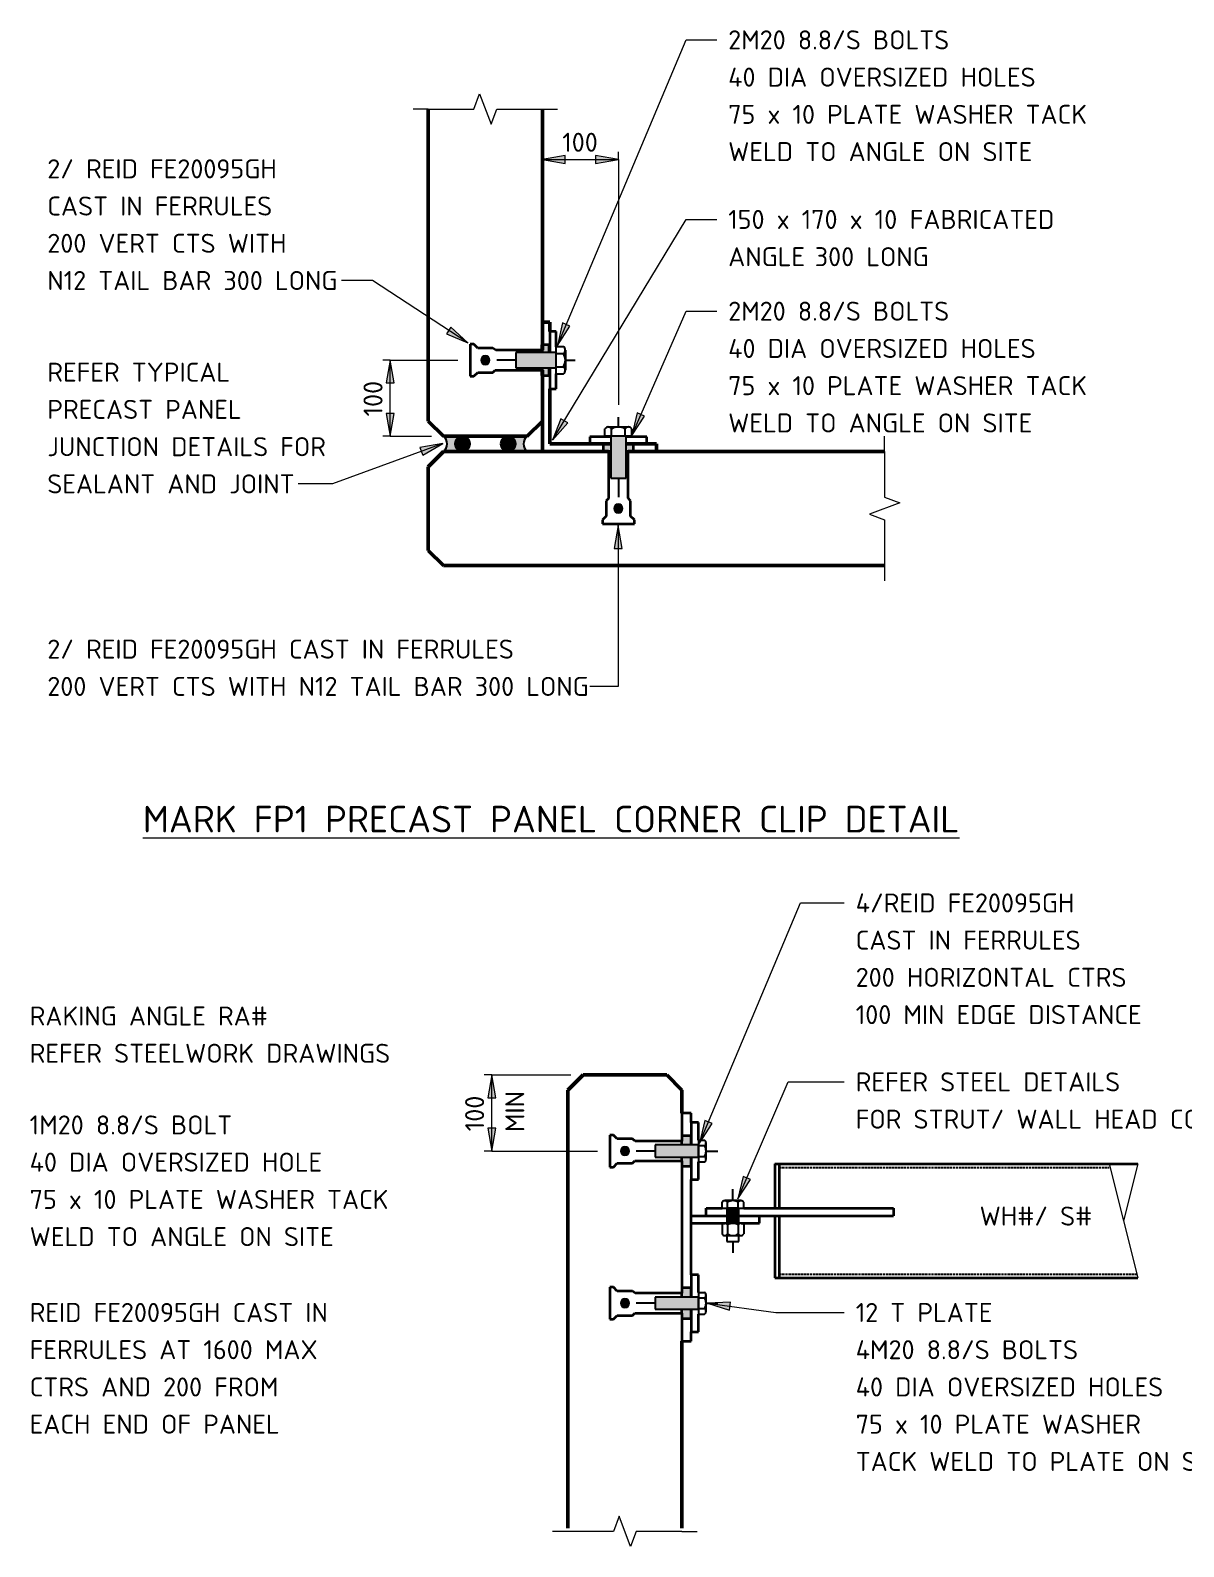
# Model space of a CAD drawing. Header units: millimetres. Extents: x -1292747 to -1174108, y -8316 to 50210.
# Drawn here: x -1176980 to -1175463, y -579 to 1414 of the extents above; entities that cross this region are included whole.
import ezdxf

# ---------------------------------------------------------------- set-up
doc = ezdxf.new("R2010")
doc.units = ezdxf.units.MM
doc.linetypes.add('Hidden', pattern=[4, 3, -1])
for name, color, linetype, lineweight in [('A-000-T_TEXT', 231, 'Continuous', 13), ('A-010-D_DIM', 211, 'Continuous', 13), ('A-010-D_DIM-10', 211, 'Continuous', 13), ('A-010-M_LINE', 90, 'Continuous', 13), ('Z-000-T_TEXT', 131, 'Continuous', 18), ('Z-060-M_DETAIL', 92, 'Continuous', 25)]:
    doc.layers.add(name, color=color, linetype=linetype, lineweight=lineweight)
doc.styles.add('ISOCPEUR_2', font='isocpeur.ttf', dxfattribs={"height": 25})
doc.styles.add('ISOCPEUR_3', font='isocpeur.ttf', dxfattribs={"height": 35})
doc.dimstyles.new('2_5___Arrow_Tick', dxfattribs={"dimscale": 304.8, "dimtxt": 24.899529, "dimasz": 0.098425, "dimexe": 0.032808, "dimexo": 0.052493, "dimgap": 0.008202, "dimtad": 1, "dimdec": 0, "dimzin": 0, "dimdsep": 46, "dimtxsty": 'ISOCPEUR_2', "dimsah": 1, "dimcen": 0.09, "dimadec": 0, "dimazin": 0, "dimtfac": 1, "dimtdec": 4, "dimtix": 1, "dimtmove": 0, "dimatfit": 3, "dimfxl": 1, "dimtvp": 1, "dimtolj": 1, "dimtzin": 0, "dimlwd": 18, "dimlwe": 18, "dimarcsym": 2})

# ---------------------------------------------------------------- blocks, each defined once
blk = doc.blocks.new('NRP_Break Line _v2_ - Section-3989051-S3_392 - TYPICAL PRECAST - PRECAST DETAILS')
at = {"layer": 'Z-060-M_DETAIL', "lineweight": 18}
for p, q in [((0, 0), (60, 0)), ((90, 0), (150, 0))]:
    blk.add_line(p, q, dxfattribs=at)
blk = doc.blocks.new('FE1 - FE20095 SECTION-4121781-S3_392 - TYPICAL PRECAST - PRECAST DETAILS')
at = {"layer": 'Z-060-M_DETAIL', "lineweight": 18}
blk.add_hatch(color=256, dxfattribs=at).paths.add_polyline_path([(-6, 75), (-5.8, 73.4), (-5.2, 72), (-4.2, 70.8), (-3, 69.8), (-1.6, 69.2), (0, 69), (1.6, 69.2), (3, 69.8), (4.2, 70.8), (5.2, 72), (5.8, 73.4), (6, 75), (5.8, 76.6), (5.2, 78), (4.2, 79.2), (3, 80.2), (1.6, 80.8), (0, 81), (-1.6, 80.8), (-3, 80.2), (-4.2, 79.2), (-5.2, 78), (-5.8, 76.6)])
at = {"layer": 'Z-060-M_DETAIL', "lineweight": 35}
for p, q in [((21, 95), (-21, 95)), ((-21, 95), (-21, 90)), ((-21, 90), (-16, 85)), ((-16, 85), (-16, 65)), ((16, 85), (21, 90)), ((16, 65), (16, 85)), ((21, 90), (21, 95)), ((-16, 65), (-13, 62)), ((-13, 62), (-13, 0)), ((13, 61.4), (16, 65)), ((13, 0), (13, 61.4)), ((-13, 0), (-10, 0)), ((10, 0), (13, 0))]:
    blk.add_line(p, q, dxfattribs=at)
at = {"layer": 'Z-060-M_DETAIL', "lineweight": 18}
for start, end in [(0, 180), (180, 0)]:
    blk.add_arc((0, 75), 6, start, end, dxfattribs=at)
blk = doc.blocks.new('FE1 - FE20095 SECTION-4121289-S3_392 - TYPICAL PRECAST - PRECAST DETAILS')
at = {"layer": 'Z-060-M_DETAIL', "lineweight": 35}
blk.add_hatch(color=256, dxfattribs=at).paths.add_polyline_path([(0, -81), (1.6, -80.8), (3, -80.2), (4.2, -79.2), (5.2, -78), (5.8, -76.6), (6, -75), (5.8, -73.4), (5.2, -72), (4.2, -70.8), (3, -69.8), (1.6, -69.2), (0, -69), (-1.6, -69.2), (-3, -69.8), (-4.2, -70.8), (-5.2, -72), (-5.8, -73.4), (-6, -75), (-5.8, -76.6), (-5.2, -78), (-4.2, -79.2), (-3, -80.2), (-1.6, -80.8)])
for p, q in [((13, 0), (10, 0)), ((13, -61.4), (13, 0)), ((-10, 0), (-13, 0)), ((-13, 0), (-13, -62)), ((-13, -62), (-16, -65)), ((-16, -65), (-16, -85)), ((16, -65), (13, -61.4)), ((16, -85), (16, -65)), ((-16, -85), (-21, -90)), ((-21, -90), (-21, -95)), ((-21, -95), (21, -95)), ((21, -90), (16, -85)), ((21, -95), (21, -90))]:
    blk.add_line(p, q, dxfattribs=at)
at = {"layer": 'Z-060-M_DETAIL', "lineweight": 18}
for start, end in [(360, 180), (180, 360)]:
    blk.add_arc((0, -75), 6, start, end, dxfattribs=at)
blk = doc.blocks.new('NRP_Bolt Detailed Section _v2_ - M20-4203742-S3_392 - TYPICAL PRECAST - PRECAST DETAILS')
at = {"layer": 'Z-060-M_DETAIL'}
blk.add_hatch(color=256, dxfattribs=at).paths.add_polyline_path([(55.2, 10), (0, 10), (0, -10), (55.2, -10)])
for p, q in [((-12.2, -13.3), (-12.2, 13.3)), ((0, 17.8), (-9.6, 17.8)), ((0, 8.9), (-9.6, 8.9)), ((0, 17.8), (0, -17.8)), ((55.2, 10), (0, 10)), ((0, 10), (0, -10)), ((55.2, -10), (55.2, 10)), ((55.2, 0), (80.2, 0)), ((-12.2, 0), (-25, 0)), ((0, -8.9), (-9.6, -8.9)), ((0, -17.8), (-9.6, -17.8)), ((0, -10), (55.2, -10))]:
    blk.add_line(p, q, dxfattribs=at)
for centre, radius, start, end in [((-7, 13.3), 5.16, 120.5102, 239.4898), ((4.6, 0), 16.8, 148.1145, 211.8855), ((-7, -13.3), 5.16, 120.5102, 239.4898)]:
    blk.add_arc(centre, radius, start, end, dxfattribs=at)
blk = doc.blocks.new('NRP_Bolt Detailed Section _v2_ - M20-4203740-S3_392 - TYPICAL PRECAST - PRECAST DETAILS')
at = {"layer": 'Z-060-M_DETAIL'}
blk.add_hatch(color=256, dxfattribs=at).paths.add_polyline_path([(44.8, 10), (0, 10), (0, -10), (53, -10), (53, 10)])
for p, q in [((-12.2, -13.3), (-12.2, 13.3)), ((0, 17.8), (-9.6, 17.8)), ((0, 8.9), (-9.6, 8.9)), ((0, 17.8), (0, -17.8)), ((53, 10), (0, 10)), ((0, 10), (0, -10)), ((53, -10), (53, 10)), ((53, 0), (78, 0)), ((-12.2, 0), (-25, 0)), ((0, -8.9), (-9.6, -8.9)), ((0, -17.8), (-9.6, -17.8)), ((0, -10), (53, -10))]:
    blk.add_line(p, q, dxfattribs=at)
for centre, radius, start, end in [((-7, 13.3), 5.16, 120.5102, 239.4898), ((4.6, 0), 16.8, 148.1145, 211.8855), ((-7, -13.3), 5.16, 120.5102, 239.4898)]:
    blk.add_arc(centre, radius, start, end, dxfattribs=at)
blk = doc.blocks.new('NRP-Bolt Detailed Section - M16-4203757-S3_392 - TYPICAL PRECAST - PRECAST DETAILS')
at = {"layer": 'Z-060-M_DETAIL'}
blk.add_hatch(color=256, dxfattribs=at).paths.add_polyline_path([(0, -8), (20, -8), (20, 8), (0, 8)])
for p, q in [((-9.8, 0), (-25, 0)), ((-9.8, 10.7), (-9.8, -10.7)), ((0, 14.2), (-7.7, 14.2)), ((0, 7.1), (-7.7, 7.1)), ((0, -14.2), (0, 14.2)), ((20, 8), (0, 8)), ((0, 8), (0, -8)), ((20, 10.7), (20, -10.7)), ((20, -8), (20, 8)), ((22, 14.2), (34, 14.2)), ((22, 7.1), (34, 7.1)), ((36, -10.7), (36, 10.7)), ((44, 8), (36, 8)), ((44, -8), (44, 8)), ((0, -7.1), (-7.7, -7.1)), ((0, -14.2), (-7.7, -14.2)), ((0, -8), (20, -8)), ((22, -7.1), (34, -7.1)), ((22, -14.2), (34, -14.2)), ((36, -8), (44, -8)), ((44, 0), (59, 0))]:
    blk.add_line(p, q, dxfattribs=at)
for centre, radius, start, end in [((-5.6, 10.7), 4.13, 120.5102, 239.4898), ((3.7, 0), 13.5, 148.1145, 211.8855), ((24.1, 10.7), 4.13, 120.5102, 239.4898), ((33.5, 0), 13.5, 148.1145, 211.8855), ((31.9, 10.7), 4.13, 300.5102, 59.4898), ((22.5, 0), 13.5, 328.1145, 31.8855), ((-5.6, -10.7), 4.13, 120.5102, 239.4898), ((24.1, -10.7), 4.13, 120.5102, 239.4898), ((31.9, -10.7), 4.13, 300.5102, 59.4898)]:
    blk.add_arc(centre, radius, start, end, dxfattribs=at)
blk = doc.blocks.new('FE1 - FE20095 SECTION-V8-S3_392 - TYPICAL PRECAST - PRECAST DETAILS')
at = {"layer": 'Z-060-M_DETAIL', "lineweight": 18}
blk.add_hatch(color=256, dxfattribs=at).paths.add_polyline_path([(-6, 75), (-5.8, 73.4), (-5.2, 72), (-4.2, 70.8), (-3, 69.8), (-1.6, 69.2), (0, 69), (1.6, 69.2), (3, 69.8), (4.2, 70.8), (5.2, 72), (5.8, 73.4), (6, 75), (5.8, 76.6), (5.2, 78), (4.2, 79.2), (3, 80.2), (1.6, 80.8), (0, 81), (-1.6, 80.8), (-3, 80.2), (-4.2, 79.2), (-5.2, 78), (-5.8, 76.6)])
at = {"layer": 'Z-060-M_DETAIL', "lineweight": 35}
for p, q in [((21, 95), (-21, 95)), ((-21, 95), (-21, 90)), ((-21, 90), (-16, 85)), ((-16, 85), (-16, 65)), ((16, 85), (21, 90)), ((16, 65), (16, 85)), ((21, 90), (21, 95)), ((-16, 65), (-13, 62)), ((-13, 62), (-13, 0)), ((13, 61.4), (16, 65)), ((13, 0), (13, 61.4)), ((-13, 0), (-8, 0)), ((8, 0), (13, 0))]:
    blk.add_line(p, q, dxfattribs=at)
at = {"layer": 'Z-060-M_DETAIL', "lineweight": 18}
for start, end in [(0, 180), (180, 0)]:
    blk.add_arc((0, 75), 6, start, end, dxfattribs=at)
blk = doc.blocks.new('NRP-Bolt Detailed Section - M16-4203755-S3_392 - TYPICAL PRECAST - PRECAST DETAILS')
at = {"layer": 'Z-060-M_DETAIL'}
blk.add_hatch(color=256, dxfattribs=at).paths.add_polyline_path([(0, -8), (57, -8), (57, 8), (0, 8)])
for p, q in [((-9.752, 0), (-25, 0)), ((-9.752, 10.668), (-9.752, -10.668)), ((0, 14.224), (-7.72, 14.224)), ((0, 7.112), (-7.72, 7.112)), ((0, -14.224), (0, 14.224)), ((57, 8), (0, 8)), ((0, 8), (0, -8)), ((57, -8), (57, 8)), ((57, 0), (82, 0)), ((0, -7.112), (-7.72, -7.112)), ((0, -14.224), (-7.72, -14.224)), ((0, -8), (57, -8))]:
    blk.add_line(p, q, dxfattribs=at)
for centre, radius, start, end in [((-5.6245, 10.668), 4.1275, 120.5102374, 239.4897626), ((3.7124, 0), 13.464, 148.1145038, 211.8854962), ((-5.6245, -10.668), 4.1275, 120.5102374, 239.4897626)]:
    blk.add_arc(centre, radius, start, end, dxfattribs=at)
blk = doc.blocks.new('DIMBLOCK8-S3_392 - TYPICAL PRECAST - PRECAST DETAILS')
at = {"layer": 'A-010-D_DIM-10', "lineweight": 18}
for points in [[(-1176506.4, 980.5), (-1176511.7, 950.5), (-1176501.1, 950.5)], [(-1176506.4, 880.5), (-1176501.1, 910.5), (-1176511.7, 910.5)]]:
    blk.add_hatch(color=256, dxfattribs=at).paths.add_polyline_path(points)
for p, q in [((-1176506.4, 980.5), (-1176516.4, 980.5)), ((-1176506.4, 980.5), (-1176511.7, 950.5)), ((-1176506.4, 880.5), (-1176506.4, 980.5)), ((-1176501.1, 950.5), (-1176506.4, 980.5)), ((-1176506.4, 980.5), (-1176417.4, 980.5)), ((-1176511.7, 950.5), (-1176501.1, 950.5)), ((-1176501.1, 910.5), (-1176511.7, 910.5)), ((-1176511.7, 910.5), (-1176506.4, 880.5)), ((-1176506.4, 880.5), (-1176501.1, 910.5)), ((-1176506.4, 880.5), (-1176516.4, 880.5)), ((-1176506.4, 880.5), (-1176452.4, 880.5))]:
    blk.add_line(p, q, dxfattribs=at)
at = {"layer": 'A-010-D_DIM-10', "color": 0, "lineweight": 18, "insert": (-1176541.6, 906.5), "char_height": 25, "width": 57.46, "attachment_point": 1, "rotation": 90, "line_spacing_factor": 1.149209, "style": 'ISOCPEUR_2'}
blk.add_mtext('100', dxfattribs=at)
blk = doc.blocks.new('DIMBLOCK12-S3_392 - TYPICAL PRECAST - PRECAST DETAILS')
at = {"layer": 'A-010-D_DIM-10', "lineweight": 18}
for points in [[(-1176306.4, 1244.2), (-1176276.4, 1238.9), (-1176276.4, 1249.5)], [(-1176206.4, 1244.2), (-1176236.4, 1249.5), (-1176236.4, 1238.9)]]:
    blk.add_hatch(color=256, dxfattribs=at).paths.add_polyline_path(points)
for p, q in [((-1176306.4, 1244.2), (-1176306.4, 1254.2)), ((-1176276.4, 1249.5), (-1176306.4, 1244.2)), ((-1176306.4, 1244.2), (-1176206.4, 1244.2)), ((-1176306.4, 1244.2), (-1176276.4, 1238.9)), ((-1176306.4, 1244.2), (-1176306.4, 1046.5)), ((-1176276.4, 1238.9), (-1176276.4, 1249.5)), ((-1176206.4, 1244.2), (-1176236.4, 1249.5)), ((-1176236.4, 1249.5), (-1176236.4, 1238.9)), ((-1176236.4, 1238.9), (-1176206.4, 1244.2)), ((-1176206.4, 1244.2), (-1176206.4, 1254.2)), ((-1176206.4, 1244.2), (-1176206.4, 921.6))]:
    blk.add_line(p, q, dxfattribs=at)
at = {"layer": 'A-010-D_DIM-10', "color": 0, "lineweight": 18, "insert": (-1176280.3, 1279.4), "char_height": 25, "width": 57.46, "attachment_point": 1, "line_spacing_factor": 1.149209, "style": 'ISOCPEUR_2'}
blk.add_mtext('100', dxfattribs=at)
blk = doc.blocks.new('DIMBLOCK14-S3_392 - TYPICAL PRECAST - PRECAST DETAILS')
at = {"layer": 'A-010-D_DIM-10', "lineweight": 18}
for points in [[(-1176372.9, 41), (-1176378.1, 11), (-1176367.6, 11)], [(-1176372.9, -59), (-1176367.6, -29), (-1176378.1, -29)]]:
    blk.add_hatch(color=256, dxfattribs=at).paths.add_polyline_path(points)
for p, q in [((-1176372.9, 41), (-1176382.9, 41)), ((-1176372.9, 41), (-1176378.1, 11)), ((-1176372.9, -59), (-1176372.9, 41)), ((-1176367.6, 11), (-1176372.9, 41)), ((-1176372.9, 41), (-1176268.9, 41)), ((-1176378.1, 11), (-1176367.6, 11)), ((-1176367.6, -29), (-1176378.1, -29)), ((-1176378.1, -29), (-1176372.9, -59)), ((-1176372.9, -59), (-1176367.6, -29)), ((-1176372.9, -59), (-1176382.9, -59)), ((-1176372.9, -59), (-1176233.9, -59))]:
    blk.add_line(p, q, dxfattribs=at)
at = {"layer": 'A-010-D_DIM-10', "color": 0, "lineweight": 18, "char_height": 25, "attachment_point": 1, "rotation": 90, "line_spacing_factor": 1.149209, "style": 'ISOCPEUR_2'}
for s, insert, width in [('100', (-1176408, -33), 57.46), ('MIN', (-1176355.1, -34.1), 60.333)]:
    blk.add_mtext(s, dxfattribs=dict(at, insert=insert, width=width))

msp = doc.modelspace()

# ---------------------------------------------------------------- hatches: boundary and pattern name
at = {"layer": 'A-000-T_TEXT', "lineweight": 18}
for points in [[(-1176404.5, 1003.2), (-1176426.7, 1024.1), (-1176432.5, 1015.2)], [(-1176286.7, 999.8), (-1176270.1, 1025.4), (-1176279.9, 1029.5)], [(-1176293, 875.2), (-1176273, 898.1), (-1176282, 903.6)], [(-1176188.9, 881.5), (-1176172, 906.9), (-1176181.7, 911.1)], [(-1176437.4, 870.9), (-1176467.4, 865.6), (-1176463.8, 855.6)], [(-1176206.7, 763.1), (-1176212, 733.1), (-1176201.4, 733.1)], [(-1176099.6, -48.5), (-1176083.1, -22.9), (-1176092.8, -18.8)], [(-1176049.4, -122), (-1176032.7, -96.6), (-1176042.5, -92.4)], [(-1176089.4, -258.8), (-1176060.5, -268.1), (-1176059, -257.6)]]:
    msp.add_hatch(color=7, dxfattribs=at).paths.add_polyline_path(points)
at = {"layer": 'Z-060-M_DETAIL'}
h = msp.add_hatch(color=7, dxfattribs=at)
h.paths.add_polyline_path([(-1176297.6, 960.5), (-1176297.6, 970.5), (-1176306.4, 970.5), (-1176306.4, 967.5), (-1176307.6, 967.5), (-1176307.6, 960.5), (-1176306.4, 960.5)])
h.paths.add_polyline_path([(-1176306.4, 990.5), (-1176297.6, 990.5), (-1176297.6, 1000.5), (-1176307.6, 1000.5), (-1176307.6, 993.5), (-1176306.4, 993.5)])
for color, points in [(9, [(-1176436.4, 860.5), (-1176411.4, 860.5), (-1176414, 860.8), (-1176416.4, 861.8), (-1176418.5, 863.4), (-1176420.1, 865.5), (-1176421.1, 867.9), (-1176421.4, 870.5), (-1176421.1, 873), (-1176420.1, 875.5), (-1176418.5, 877.5), (-1176416.4, 879.1), (-1176414, 880.1), (-1176411.4, 880.5), (-1176436.4, 880.5), (-1176434.2, 878.1), (-1176432.6, 875.2), (-1176431.8, 872.1), (-1176431.8, 868.8), (-1176432.6, 865.7), (-1176434.2, 862.8)]), (7, [(-1176411.4, 860.5), (-1176408.8, 860.8), (-1176406.4, 861.8), (-1176404.3, 863.4), (-1176402.7, 865.5), (-1176401.7, 867.9), (-1176401.4, 870.5), (-1176401.7, 873), (-1176402.7, 875.5), (-1176404.3, 877.5), (-1176406.4, 879.1), (-1176408.8, 880.1), (-1176411.4, 880.5), (-1176414, 880.1), (-1176416.4, 879.1), (-1176418.5, 877.5), (-1176420.1, 875.5), (-1176421.1, 873), (-1176421.4, 870.5), (-1176421.1, 867.9), (-1176420.1, 865.5), (-1176418.5, 863.4), (-1176416.4, 861.8), (-1176414, 860.8)]), (7, [(-1176351.4, 860.5), (-1176348.8, 860.8), (-1176346.4, 861.8), (-1176344.3, 863.4), (-1176342.7, 865.5), (-1176341.7, 867.9), (-1176341.4, 870.5), (-1176341.7, 873), (-1176342.7, 875.5), (-1176344.3, 877.5), (-1176346.4, 879.1), (-1176348.8, 880.1), (-1176351.4, 880.5), (-1176354, 880.1), (-1176356.4, 879.1), (-1176358.5, 877.5), (-1176360.1, 875.5), (-1176361.1, 873), (-1176361.4, 870.5), (-1176361.1, 867.9), (-1176360.1, 865.5), (-1176358.5, 863.4), (-1176356.4, 861.8), (-1176354, 860.8)]), (9, [(-1176351.4, 860.5), (-1176326.4, 860.5), (-1176328.6, 862.8), (-1176330.2, 865.7), (-1176331, 868.8), (-1176331, 872.1), (-1176330.2, 875.2), (-1176328.6, 878.1), (-1176326.4, 880.5), (-1176351.4, 880.5), (-1176348.8, 880.1), (-1176346.4, 879.1), (-1176344.3, 877.5), (-1176342.7, 875.5), (-1176341.7, 873), (-1176341.4, 870.5), (-1176341.7, 867.9), (-1176342.7, 865.5), (-1176344.3, 863.4), (-1176346.4, 861.8), (-1176348.8, 860.8)])]:
    msp.add_hatch(color=color, dxfattribs=at).paths.add_polyline_path(points)
h = msp.add_hatch(color=7, dxfattribs=at)
h.paths.add_polyline_path([(-1176186.4, 860.5), (-1176186.4, 870.5), (-1176196.4, 870.5), (-1176196.4, 860.5), (-1176188.7, 860.5)])
h.paths.add_polyline_path([(-1176219.4, 860.5), (-1176216.4, 860.5), (-1176216.4, 870.5), (-1176226.4, 870.5), (-1176226.4, 860.5)])
h = msp.add_hatch(color=7, dxfattribs=at)
h.paths.add_polyline_path([(-1176122.9, -79), (-1176110.9, -79), (-1176110.9, -67), (-1176122.9, -67), (-1176122.9, -72)])
h.paths.add_polyline_path([(-1176110.9, -51), (-1176110.9, -39), (-1176122.9, -39), (-1176122.9, -51)])
h = msp.add_hatch(color=7, dxfattribs=at)
h.paths.add_polyline_path([(-1176110.9, -279), (-1176110.9, -267), (-1176122.9, -267), (-1176122.9, -279)])
h.paths.add_polyline_path([(-1176110.9, -251), (-1176110.9, -239), (-1176122.9, -239), (-1176122.9, -251)])

# ---------------------------------------------------------------- linework, layer by layer
at = {"layer": 'A-000-T_TEXT', "color": 250, "lineweight": 18}
for p, q in [((-1176286.7, 999.8), (-1176117.5, 1401.5)), ((-1176117.5, 1401.5), (-1176077.1, 1401.5)), ((-1176293, 875.2), (-1176117.5, 1165.5)), ((-1176117.5, 1165.5), (-1176077.1, 1165.5)), ((-1176567, 1085.2), (-1176570.7, 1085.2)), ((-1176529.6, 1085.2), (-1176567, 1085.2)), ((-1176404.5, 1003.2), (-1176529.6, 1085.2)), ((-1176188.9, 881.5), (-1176117.5, 1044.9)), ((-1176117.5, 1044.9), (-1176077.1, 1044.9)), ((-1176426.7, 1024.1), (-1176432.5, 1015.2)), ((-1176404.5, 1003.2), (-1176426.7, 1024.1)), ((-1176279.9, 1029.5), (-1176286.7, 999.8)), ((-1176286.7, 999.8), (-1176270.1, 1025.4)), ((-1176270.1, 1025.4), (-1176279.9, 1029.5)), ((-1176432.5, 1015.2), (-1176404.5, 1003.2)), ((-1176282, 903.6), (-1176293, 875.2)), ((-1176293, 875.2), (-1176273, 898.1)), ((-1176273, 898.1), (-1176282, 903.6)), ((-1176181.7, 911.1), (-1176188.9, 881.5)), ((-1176188.9, 881.5), (-1176172, 906.9)), ((-1176172, 906.9), (-1176181.7, 911.1)), ((-1176437.4, 870.9), (-1176582.6, 817.9)), ((-1176437.4, 870.9), (-1176467.4, 865.6)), ((-1176467.4, 865.6), (-1176463.8, 855.6)), ((-1176463.8, 855.6), (-1176437.4, 870.9)), ((-1176589.2, 817.9), (-1176627.6, 817.9)), ((-1176582.6, 817.9), (-1176589.2, 817.9)), ((-1176206.7, 763.1), (-1176212, 733.1)), ((-1176201.4, 733.1), (-1176206.7, 763.1)), ((-1176206.7, 763.1), (-1176206.7, 551.7)), ((-1176212, 733.1), (-1176201.4, 733.1)), ((-1176243.2, 551.7), (-1176243.9, 551.7)), ((-1176206.7, 551.7), (-1176243.2, 551.7)), ((-1176099.6, -48.5), (-1175967.1, 267.1)), ((-1175967.1, 267.1), (-1175909.4, 267.1)), ((-1176049.4, -122), (-1175983.3, 31.9)), ((-1175983.3, 31.9), (-1175909.4, 31.9)), ((-1176092.8, -18.8), (-1176099.6, -48.5)), ((-1176083.1, -22.9), (-1176092.8, -18.8)), ((-1176099.6, -48.5), (-1176083.1, -22.9)), ((-1176042.5, -92.4), (-1176049.4, -122)), ((-1176049.4, -122), (-1176032.7, -96.6)), ((-1176032.7, -96.6), (-1176042.5, -92.4)), ((-1176059, -257.6), (-1176089.4, -258.8)), ((-1176089.4, -258.8), (-1176060.5, -268.1)), ((-1176089.4, -258.8), (-1175999.4, -271.2)), ((-1176060.5, -268.1), (-1176059, -257.6)), ((-1175999.4, -271.2), (-1175909.4, -271.2))]:
    msp.add_line(p, q, dxfattribs=at)
at = {"layer": 'A-010-M_LINE', "lineweight": 50}
for p, q in [((-1176456.4, 1310.5), (-1176456.4, 900.5)), ((-1176306.4, 993.5), (-1176306.4, 1310.5)), ((-1176296.4, 1030.5), (-1176306.4, 1030.5)), ((-1176306.4, 1030.5), (-1176306.4, 993.5)), ((-1176296.4, 1018), (-1176296.4, 1030.5)), ((-1176306.4, 967.5), (-1176306.4, 860.5)), ((-1176306.4, 900.5), (-1176306.4, 967.5)), ((-1176296.4, 870.5), (-1176296.4, 943)), ((-1176456.4, 900.5), (-1176436.4, 880.5)), ((-1176306.4, 900.5), (-1176326.4, 880.5)), ((-1176436.4, 880.5), (-1176326.4, 880.5)), ((-1176436.4, 860.5), (-1176456.4, 840.5)), ((-1176436.4, 860.5), (-1176219.4, 860.5)), ((-1176306.4, 860.5), (-1176219.4, 860.5)), ((-1176216.4, 870.5), (-1176296.4, 870.5)), ((-1176156.4, 870.5), (-1176196.4, 870.5)), ((-1176193.4, 860.5), (-1176156.4, 860.5)), ((-1176193.4, 860.5), (-1175856.4, 860.5)), ((-1176156.4, 860.5), (-1176156.4, 870.5)), ((-1176456.4, 840.5), (-1176456.4, 730.5)), ((-1176436.4, 710.5), (-1176456.4, 730.5)), ((-1176436.4, 710.5), (-1175856.4, 710.5)), ((-1176272.9, 21), (-1176252.9, 41)), ((-1176252.9, 41), (-1176142.9, 41)), ((-1176122.9, 21), (-1176142.9, 41)), ((-1176272.9, -554.9), (-1176272.9, 21)), ((-1176122.9, 21), (-1176122.9, -9)), ((-1176122.9, -309), (-1176122.9, -554.9))]:
    msp.add_line(p, q, dxfattribs=at)
at = {"layer": 'A-010-M_LINE', "lineweight": 35}
for p, q in [((-1176288.4, 1018), (-1176296.4, 1018)), ((-1176296.4, 1018), (-1176296.4, 990.5)), ((-1176288.4, 998.2), (-1176288.4, 1018)), ((-1176297.6, 1000.5), (-1176307.6, 1000.5)), ((-1176307.6, 1000.5), (-1176307.6, 993.5)), ((-1176297.6, 990.5), (-1176297.6, 1000.5)), ((-1176307.6, 967.5), (-1176307.6, 960.5)), ((-1176307.6, 960.5), (-1176297.6, 960.5)), ((-1176297.6, 960.5), (-1176297.6, 970.5)), ((-1176296.4, 970.5), (-1176296.4, 943)), ((-1176288.4, 943), (-1176288.4, 962.7)), ((-1176296.4, 943), (-1176288.4, 943)), ((-1176216.4, 879.6), (-1176243.9, 879.6)), ((-1176243.9, 879.6), (-1176243.9, 871.6)), ((-1176168.9, 879.6), (-1176196.4, 879.6)), ((-1176168.9, 871.6), (-1176168.9, 879.6)), ((-1176243.9, 871.6), (-1176216.4, 871.6)), ((-1176226.4, 870.5), (-1176226.4, 860.5)), ((-1176216.4, 870.5), (-1176226.4, 870.5)), ((-1176226.4, 860.5), (-1176219.4, 860.5)), ((-1176196.4, 871.6), (-1176168.9, 871.6)), ((-1176186.4, 870.5), (-1176196.4, 870.5)), ((-1176193.4, 860.5), (-1176186.4, 860.5)), ((-1176186.4, 860.5), (-1176186.4, 870.5)), ((-1176110.9, -9), (-1176122.9, -9)), ((-1176122.9, -9), (-1176122.9, -46)), ((-1176110.9, -21.5), (-1176110.9, -9)), ((-1176110.9, -39), (-1176122.9, -39)), ((-1176122.9, -39), (-1176122.9, -46)), ((-1176110.9, -21.5), (-1176110.9, -51)), ((-1176100.9, -21.5), (-1176110.9, -21.5)), ((-1176110.9, -51), (-1176110.9, -39)), ((-1176100.9, -44.8), (-1176100.9, -21.5)), ((-1176122.9, -72), (-1176122.9, -246)), ((-1176122.9, -72), (-1176122.9, -79)), ((-1176122.9, -79), (-1176110.9, -79)), ((-1176110.9, -67), (-1176110.9, -96.5)), ((-1176110.9, -79), (-1176110.9, -67)), ((-1176100.9, -96.5), (-1176100.9, -73.2)), ((-1176000.9, -75.8), (-1175523.4, -75.8)), ((-1176000.9, -75.8), (-1176000.9, -134)), ((-1175994.9, -75.8), (-1175994.9, -134)), ((-1176110.9, -221.5), (-1176110.9, -96.5)), ((-1176110.9, -96.5), (-1176100.9, -96.5)), ((-1176090.9, -134), (-1176070.1, -134)), ((-1176090.9, -144), (-1176090.9, -134)), ((-1176041.6, -134), (-1175844.9, -134)), ((-1175844.9, -134), (-1175844.9, -144)), ((-1176110.9, -144), (-1176063.9, -144)), ((-1176110.9, -154), (-1176066.5, -154)), ((-1176047.9, -144), (-1175844.9, -144)), ((-1176045.2, -154), (-1176020.9, -154)), ((-1176020.9, -154), (-1176020.9, -144)), ((-1176000.9, -144), (-1176000.9, -225.8)), ((-1175994.9, -144), (-1175994.9, -225.8)), ((-1176110.9, -239), (-1176122.9, -239)), ((-1176122.9, -239), (-1176122.9, -246)), ((-1176110.9, -221.5), (-1176110.9, -251)), ((-1176100.9, -221.5), (-1176110.9, -221.5)), ((-1176110.9, -251), (-1176110.9, -239)), ((-1176100.9, -244.8), (-1176100.9, -221.5)), ((-1176000.9, -225.8), (-1175523.4, -225.8)), ((-1176122.9, -272), (-1176122.9, -309)), ((-1176122.9, -272), (-1176122.9, -279)), ((-1176122.9, -279), (-1176110.9, -279)), ((-1176110.9, -267), (-1176110.9, -296.5)), ((-1176110.9, -279), (-1176110.9, -267)), ((-1176100.9, -296.5), (-1176100.9, -273.2)), ((-1176110.9, -309), (-1176110.9, -296.5)), ((-1176110.9, -296.5), (-1176100.9, -296.5)), ((-1176122.9, -309), (-1176110.9, -309))]:
    msp.add_line(p, q, dxfattribs=at)
at = {"layer": 'A-010-M_LINE', "lineweight": 25}
for p, q in [((-1176411.4, 880.5), (-1176436.4, 880.5)), ((-1176326.4, 880.5), (-1176351.4, 880.5)), ((-1176436.4, 860.5), (-1176411.4, 860.5)), ((-1176351.4, 860.5), (-1176326.4, 860.5))]:
    msp.add_line(p, q, dxfattribs=at)
at = {"layer": 'A-010-M_LINE', "lineweight": 18}
for p, q in [((-1175560.9, -75.8), (-1175523.4, -225.8)), ((-1175523.4, -75.8), (-1175542.1, -150.8))]:
    msp.add_line(p, q, dxfattribs=at)
at = {"layer": 'A-010-M_LINE', "linetype": 'Hidden', "lineweight": 25}
for p, q in [((-1175994.9, -80.8), (-1175560.9, -80.8)), ((-1175994.9, -220.8), (-1175524.6, -220.8))]:
    msp.add_line(p, q, dxfattribs=at)
at = {"layer": 'A-010-M_LINE', "lineweight": 25}
for centre, radius, start, end in [((-1176444.7, 870.5), 13, 309.6682, 50.3318), ((-1176411.4, 870.5), 10, 90, 270), ((-1176411.4, 870.5), 10, 90, 270), ((-1176411.4, 870.5), 10, 270, 90), ((-1176351.4, 870.5), 10, 360, 180), ((-1176351.4, 870.5), 10, 270, 90), ((-1176318.1, 870.5), 13, 129.6682, 230.3318), ((-1176351.4, 870.5), 10, 180, 0)]:
    msp.add_arc(centre, radius, start, end, dxfattribs=at)
at = {"layer": 'Z-000-T_TEXT'}
for p, q in [((-1176396.4, 1310.5), (-1176388.9, 1330.5)), ((-1176388.9, 1330.5), (-1176373.9, 1290.5)), ((-1176456.4, 1310.5), (-1176476.4, 1310.5)), ((-1176373.9, 1290.5), (-1176366.4, 1310.5)), ((-1176306.4, 1310.5), (-1176286.4, 1310.5)), ((-1175856.4, 860.5), (-1175856.4, 880.5)), ((-1175856.4, 800.5), (-1175836.4, 793)), ((-1175836.4, 793), (-1175876.4, 778)), ((-1175876.4, 778), (-1175856.4, 770.5)), ((-1175856.4, 710.5), (-1175856.4, 690.5)), ((-1176205.4, -539), (-1176212.9, -559)), ((-1176190.4, -579), (-1176205.4, -539)), ((-1176272.9, -559), (-1176292.9, -559)), ((-1176182.9, -559), (-1176190.4, -579)), ((-1176122.9, -559), (-1176102.9, -559))]:
    msp.add_line(p, q, dxfattribs=at)

# ---------------------------------------------------------------- block references
at = {"layer": 'Z-060-M_DETAIL', "lineweight": 18}
msp.add_blockref('NRP_Break Line _v2_ - Section-3989051-S3_392 - TYPICAL PRECAST - PRECAST DETAILS', (-1176456.4, 1310.5), dxfattribs=at)
for name, p, rotation in [('FE1 - FE20095 SECTION-4121781-S3_392 - TYPICAL PRECAST - PRECAST DETAILS', (-1176306.4, 980.5), 89.99999999999964), ('NRP_Break Line _v2_ - Section-3989051-S3_392 - TYPICAL PRECAST - PRECAST DETAILS', (-1175856.4, 860.5), 270), ('FE1 - FE20095 SECTION-V8-S3_392 - TYPICAL PRECAST - PRECAST DETAILS', (-1176122.9, -59), 89.99999999999964), ('FE1 - FE20095 SECTION-V8-S3_392 - TYPICAL PRECAST - PRECAST DETAILS', (-1176122.9, -259), 89.99999999999964), ('NRP_Break Line _v2_ - Section-3989051-S3_392 - TYPICAL PRECAST - PRECAST DETAILS', (-1176122.9, -559), 180)]:
    msp.add_blockref(name, p, dxfattribs=dict(at, rotation=rotation))
at = {"layer": 'Z-060-M_DETAIL'}
for name, p, rotation in [('NRP_Bolt Detailed Section _v2_ - M20-4203740-S3_392 - TYPICAL PRECAST - PRECAST DETAILS', (-1176288.4, 980.5), 180), ('NRP_Bolt Detailed Section _v2_ - M20-4203742-S3_392 - TYPICAL PRECAST - PRECAST DETAILS', (-1176206.4, 880.6), 270), ('NRP-Bolt Detailed Section - M16-4203755-S3_392 - TYPICAL PRECAST - PRECAST DETAILS', (-1176100.9, -59), 180), ('NRP-Bolt Detailed Section - M16-4203757-S3_392 - TYPICAL PRECAST - PRECAST DETAILS', (-1176055.9, -134), 270), ('NRP-Bolt Detailed Section - M16-4203755-S3_392 - TYPICAL PRECAST - PRECAST DETAILS', (-1176100.9, -259), 180)]:
    msp.add_blockref(name, p, dxfattribs=dict(at, rotation=rotation))
at = {"layer": 'Z-060-M_DETAIL', "lineweight": 35}
msp.add_blockref('FE1 - FE20095 SECTION-4121289-S3_392 - TYPICAL PRECAST - PRECAST DETAILS', (-1176206.4, 860.5), dxfattribs=at)

# ---------------------------------------------------------------- texts
at = {"layer": 'A-000-T_TEXT', "color": 7, "lineweight": 18, "attachment_point": 1}
for s, insert, char_height, width, style in [('2M20 8.8/S BOLTS ', (-1176062.1, 1414), 25, 363.164, 'ISOCPEUR_2'), ('40 DIA OVERSIZED HOLES ', (-1176062.1, 1365), 25, 494.641, 'ISOCPEUR_2'), ('75 x 10 PLATE WASHER TACK', (-1176062.1, 1316.1), 25, 564.388, 'ISOCPEUR_2'), ('WELD TO ANGLE ON SITE', (-1176062.1, 1267.1), 25, 468.185, 'ISOCPEUR_2'), ('2/ REID FE20095GH ', (-1176957.4, 1244.5), 25, 376.793, 'ISOCPEUR_2'), ('CAST IN FERRULES', (-1176957.4, 1195.6), 25, 349.536, 'ISOCPEUR_2'), ('150 x 170 x 10 ', (-1176062.1, 1178), 25, 289.409, 'ISOCPEUR_2'), ('FABRICATED ', (-1175823.3, 1178), 25, 242.911, 'ISOCPEUR_2'), ('200 VERT CTS WITH', (-1176957.4, 1146.6), 25, 377.595, 'ISOCPEUR_2'), ('ANGLE', (-1176062.1, 1129), 25, 118.65, 'ISOCPEUR_2'), (' 300 LONG', (-1175964.2, 1129), 25, 195.612, 'ISOCPEUR_2'), ('N12 TAIL BAR 300 LONG', (-1176957.4, 1097.7), 25, 450.548, 'ISOCPEUR_2'), ('2M20 8.8/S BOLTS ', (-1176062.1, 1057.4), 25, 363.164, 'ISOCPEUR_2'), ('40 DIA OVERSIZED HOLES ', (-1176062.1, 1008.4), 25, 494.641, 'ISOCPEUR_2'), ('REFER TYPICAL', (-1176957.4, 977.2), 25, 286.202, 'ISOCPEUR_2'), ('75 x 10 PLATE WASHER TACK', (-1176062.1, 959.5), 25, 564.388, 'ISOCPEUR_2'), ('PRECAST PANEL', (-1176957.4, 928.3), 25, 303.84, 'ISOCPEUR_2'), ('WELD TO ANGLE ON SITE', (-1176062.1, 910.5), 25, 468.185, 'ISOCPEUR_2'), ('JUNCTION DETAILS FOR', (-1176957.4, 879.3), 25, 427.299, 'ISOCPEUR_2'), ('SEALANT AND JOINT', (-1176957.4, 830.4), 25, 381.603, 'ISOCPEUR_2'), ('2/ REID FE20095GH CAST IN FERRULES', (-1176957.4, 613.2), 25, 726.329, 'ISOCPEUR_2'), ('200 VERT CTS WITH N12 TAIL BAR 300 LONG', (-1176957.4, 564.2), 25, 846.582, 'ISOCPEUR_2'), ('\\LMARK FP1 PRECAST PANEL CORNER CLIP DETAIL', (-1176831.7, 394.8), 35, 1271.476, 'ISOCPEUR_3'), ('4/REID FE20095GH ', (-1175894.4, 279.6), 25, 360.759, 'ISOCPEUR_2'), ('CAST IN FERRULES ', (-1175894.4, 230.7), 25, 367.975, 'ISOCPEUR_2'), ('200 HORIZONTAL CTRS', (-1175894.4, 181.8), 25, 421.688, 'ISOCPEUR_2'), ('RAKING ANGLE RA#', (-1176980.6, 131), 25, 366.371, 'ISOCPEUR_2'), ('100 MIN EDGE DISTANCE', (-1175894.4, 132.8), 25, 440.928, 'ISOCPEUR_2'), ('REFER STEELWORK DRAWINGS', (-1176980.6, 82), 25, 558.776, 'ISOCPEUR_2'), ('REFER STEEL DETAILS', (-1175894.4, 44.4), 25, 414.472, 'ISOCPEUR_2'), ('1M20 8.8/S BOLT ', (-1176980.6, -12.2), 25, 332.7, 'ISOCPEUR_2'), ('FOR STRUT/ WALL HEAD CONNECTION', (-1175894.4, -4.6), 25, 704.683, 'ISOCPEUR_2'), ('40 DIA OVERSIZED HOLE', (-1176980.6, -61.1), 25, 452.152, 'ISOCPEUR_2'), ('75 x 10 PLATE WASHER TACK', (-1176980.6, -110.1), 25, 564.388, 'ISOCPEUR_2'), ('WELD TO ANGLE ON SITE', (-1176980.6, -159), 25, 468.185, 'ISOCPEUR_2'), ('REID FE20095GH CAST IN ', (-1176980.6, -258.7), 25, 481.814, 'ISOCPEUR_2'), ('12 T PLATE', (-1175894.4, -258.7), 25, 216.456, 'ISOCPEUR_2'), ('FERRULES AT 1600 MAX ', (-1176980.6, -307.6), 25, 469.789, 'ISOCPEUR_2'), ('4M20 8.8/S BOLTS', (-1175894.4, -307.6), 25, 347.131, 'ISOCPEUR_2'), ('CTRS AND 200 FROM ', (-1176980.6, -356.6), 25, 404.852, 'ISOCPEUR_2'), ('40 DIA OVERSIZED HOLES', (-1175894.4, -356.6), 25, 476.202, 'ISOCPEUR_2'), ('EACH END OF PANEL', (-1176980.6, -405.5), 25, 384.008, 'ISOCPEUR_2'), ('75 x 10 PLATE WASHER ', (-1175894.4, -405.5), 25, 467.384, 'ISOCPEUR_2'), ('TACK WELD TO PLATE ON SITE', (-1175894.4, -454.5), 25, 583.628, 'ISOCPEUR_2')]:
    msp.add_mtext(s, dxfattribs=dict(at, insert=insert, char_height=char_height, width=width, style=style))

# ---------------------------------------------------------------- dimensions: what is measured, and where the dimension line sits
at = {"layer": 'A-010-D_DIM', "lineweight": 18}
dim = msp.add_linear_dim(base=(-1176206.4, 1244.2), p1=(-1176306.4, 1030.5), p2=(-1176206.4, 905.6), dimstyle='2_5___Arrow_Tick', override={"dimpost": '<>', "dimfxl": 159.952063}, dxfattribs=at)
dim.commit()
dim.dimension.update_dxf_attribs({"geometry": 'DIMBLOCK12-S3_392 - TYPICAL PRECAST - PRECAST DETAILS', "text_midpoint": (-1176256.4, 1259.2)})
dim = msp.add_linear_dim(base=(-1176506.4, 980.5), p1=(-1176436.4, 880.5), p2=(-1176401.4, 980.5), angle=90, dimstyle='2_5___Arrow_Tick', override={"dimpost": '<>', "dimfxl": 105.948101}, dxfattribs=at)
dim.commit()
dim.dimension.update_dxf_attribs({"geometry": 'DIMBLOCK8-S3_392 - TYPICAL PRECAST - PRECAST DETAILS', "text_midpoint": (-1176521.4, 930.5)})
dim = msp.add_linear_dim(base=(-1176372.9, 41), p1=(-1176217.9, -59), p2=(-1176252.9, 41), angle=90, text='<>\\XMIN', dimstyle='2_5___Arrow_Tick', override={"dimpost": '<>', "dimfxl": 105.948101}, dxfattribs=at)
dim.commit()
dim.dimension.update_dxf_attribs({"geometry": 'DIMBLOCK14-S3_392 - TYPICAL PRECAST - PRECAST DETAILS', "text_midpoint": (-1176372.9, -9)})

# ---------------------------------------------------------------- next in the draw order: texts
at = {"layer": 'A-000-T_TEXT', "color": 7, "lineweight": 18, "insert": (-1175731.5, -132), "char_height": 25, "width": 176.371, "attachment_point": 1, "style": 'ISOCPEUR_2', "bg_fill": 3, "box_fill_scale": 1.25, "bg_fill_color": 256, "bg_fill_true_color": 13158600, "bg_fill_transparency": 0}
msp.add_mtext('WH#/ S#', dxfattribs=at)

doc.saveas('drawing.dxf')
